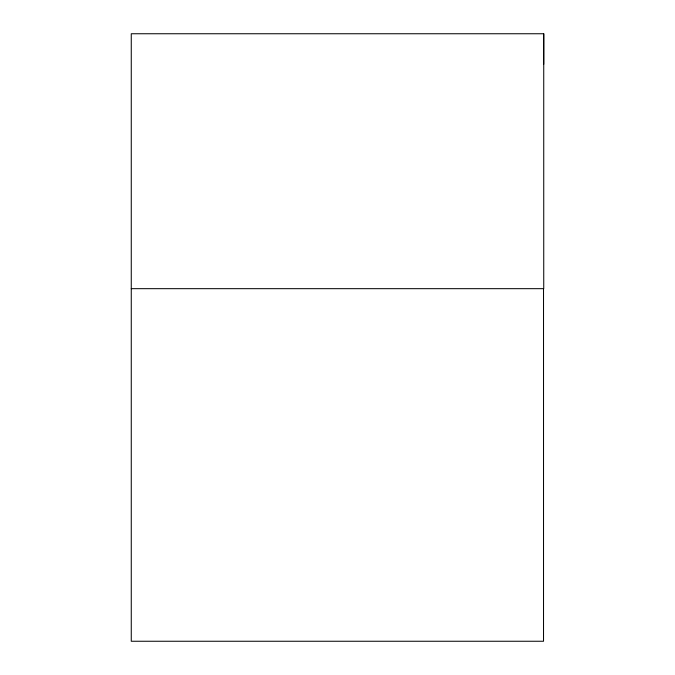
<?xml version="1.0" encoding="UTF-8"?>
<svg xmlns="http://www.w3.org/2000/svg" width="675" height="675" viewBox="0 0 675 675"><rect width="100%" height="100%" fill="white"/><g stroke="black" fill="none" stroke-linecap="round" stroke-linejoin="round"><path stroke-width="1.01" d="M543.712 64.302L543.738 33.75L131.262 33.75L131.262 641.25L543.527 641.25L543.527 288.672M131.262 288.672L543.738 288.672L543.738 33.75"/></g></svg>
